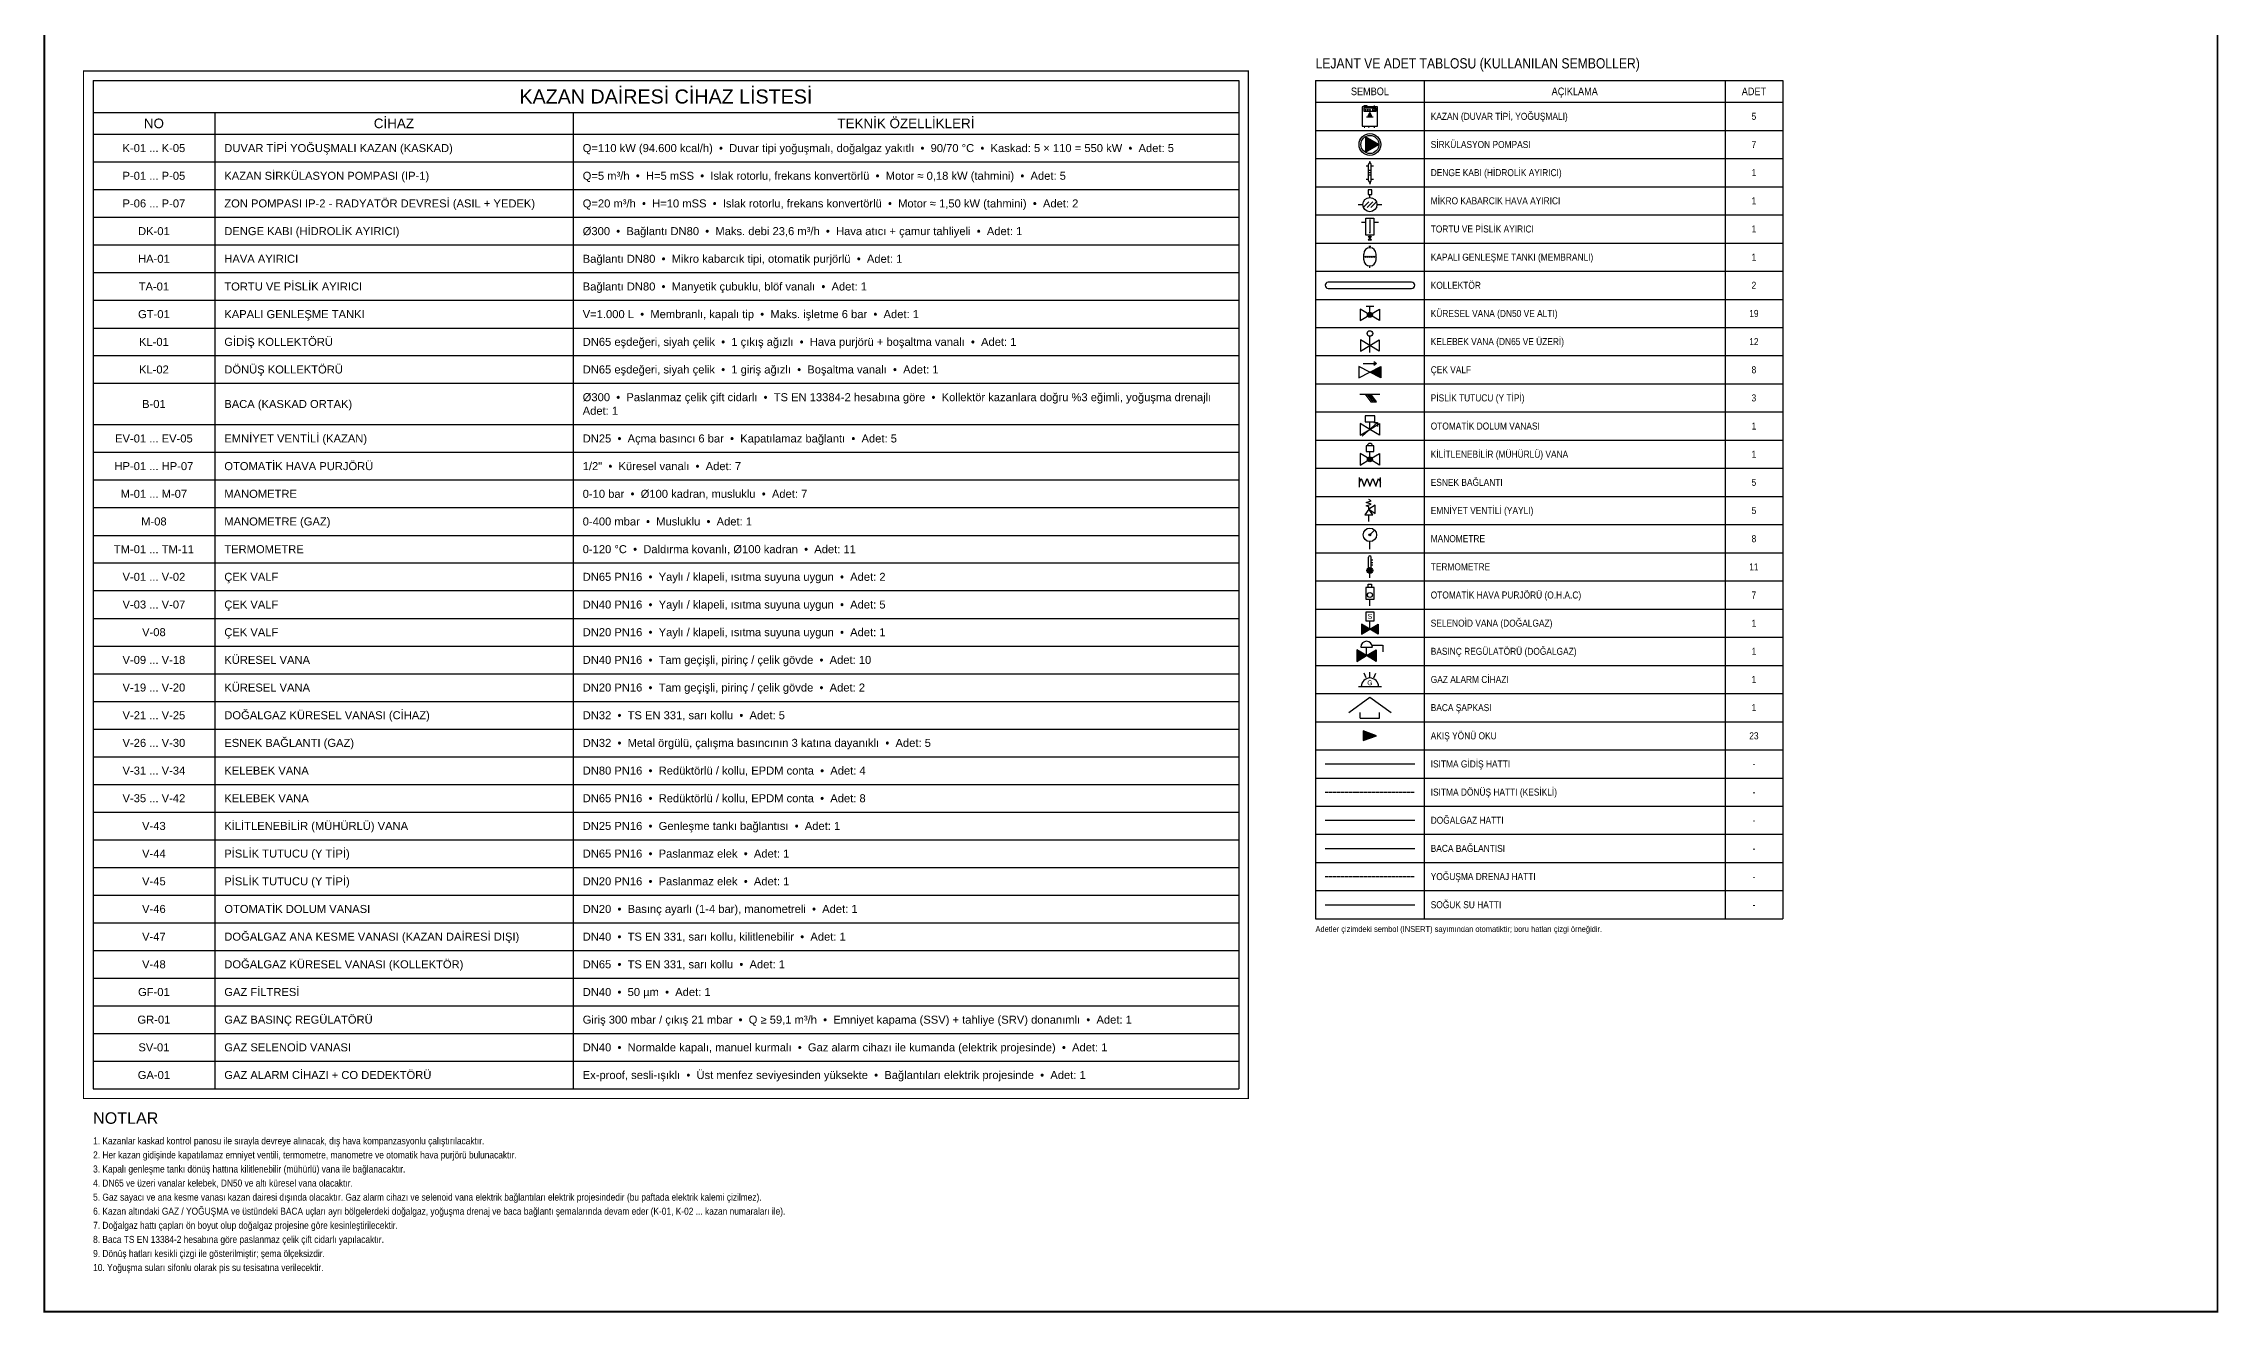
# Model space of a CAD drawing. Header units: centimetres. Extents: x -1098 to 2301, y -2705 to 792.
# Drawn here: x -1098 to 2301, y -2705 to -722 of the extents above; entities that cross this region are included whole.
import ezdxf
from ezdxf.enums import TextEntityAlignment as Align

# ---------------------------------------------------------------- set-up
doc = ezdxf.new("R2010")
doc.units = ezdxf.units.CM
doc.header["$LTSCALE"] = 8
doc.linetypes.add('DASHED', pattern=[1.524, 1.27, -0.254])
for name, color, linetype in [('ROTAS-DOGALGAZ-BORU', 2, 'Continuous'), ('ROTAS-HESAP-BASLIK', 2, 'Continuous'), ('ROTAS-HESAP-CERCEVE', 4, 'Continuous'), ('ROTAS-HESAP-CIZGI', 1, 'Continuous'), ('ROTAS-HESAP-YAZI', 7, 'Continuous'), ('ROTAS-ISITMA-BACA', 8, 'Continuous'), ('ROTAS-ISITMA-BASLIK', 5, 'Continuous'), ('ROTAS-ISITMA-DONUS', 30, 'DASHED'), ('ROTAS-ISITMA-GIDIS', 10, 'Continuous'), ('ROTAS-ISITMA-YAZI', 7, 'Continuous'), ('ROTAS-ISITMA-YOGUSMA', 6, 'DASHED'), ('ROTAS-LEJANT', 7, 'Continuous'), ('ROTAS-LEJANT-YAZI', 7, 'Continuous'), ('ROTAS-PAFTA', 7, 'Continuous'), ('ROTAS-SIHHI-SOGUK-SU', 5, 'Continuous')]:
    doc.layers.add(name, color=color, linetype=linetype)
doc.styles.add('ROTAS', font='arial.ttf')

# ---------------------------------------------------------------- blocks, each defined once
blk = doc.blocks.new('ROTAS-KAZAN-DUVAR')
for p, q in [((40, 88), (100, 88)), ((106, 188), (114, 188)), ((16, -8), (24, -8)), ((56, -8), (64, -8)), ((106, -8), (114, -8))]:
    blk.add_line(p, q)
for points in [[(0, 0), (140, 0), (140, 180), (0, 180)], [(14, 138), (126, 138), (126, 166), (14, 166)], [(52, 92), (88, 92), (70, 128)], [(62, 96), (78, 96), (70, 114)], [(95, 146), (118, 146), (118, 158), (95, 158)]]:
    blk.add_lwpolyline(points, close=True)
blk.add_lwpolyline([(18, 180), (18, 192), (42, 192), (42, 180)])
for centre in [(30, 152), (50, 152), (70, 152)]:
    blk.add_circle(centre, 4)
blk = doc.blocks.new('ROTAS-POMPA')
blk.add_hatch(color=7).paths.add_polyline_path([(10.35, 0), (-4.95, 8.85), (-4.95, -8.85)])
blk.add_lwpolyline([(10.35, 0), (-4.95, 8.85), (-4.95, -8.85)], close=True)
for radius in [12.45, 10.35]:
    blk.add_circle((0, 0), radius)
blk = doc.blocks.new('ROTAS-DENGE-KABI')
for p, q in [((0, 0), (27.5, 0)), ((27.5, -168), (27.5, 15)), ((42.5, 30), (42.5, 36)), ((57.5, -168), (57.5, 15)), ((57.5, 0), (85, 0)), ((0, -153), (27.5, -153)), ((31.5, -50), (53.5, -50)), ((31.5, -76.5), (53.5, -76.5)), ((31.5, -103), (53.5, -103)), ((42.5, -183), (42.5, -189)), ((57.5, -153), (85, -153))]:
    blk.add_line(p, q)
for points in [[(38.5, 36), (46.5, 36), (46.5, 46), (38.5, 46)], [(36.5, -189), (48.5, -189), (42.5, -195)], [(36.5, -201), (48.5, -201), (42.5, -195)]]:
    blk.add_lwpolyline(points, close=True)
for centre, start, end in [((42.5, 15), 0, 180), ((42.5, -168), 180, 360)]:
    blk.add_arc(centre, 15, start, end)
blk = doc.blocks.new('ROTAS-HAVA-AYIRICI')
for p, q in [((0, 0), (10, 0)), ((11, -6), (23, 6)), ((19, -6), (31, 6)), ((25, 15), (25, 21)), ((27, -6), (39, 6)), ((40, 0), (50, 0))]:
    blk.add_line(p, q)
blk.add_lwpolyline([(21, 21), (29, 21), (29, 31), (21, 31)], close=True)
blk.add_circle((25, 0), 15)
blk = doc.blocks.new('ROTAS-TORTU-AYIRICI')
for p, q in [((0, 0), (13, 0)), ((25, 8), (25, -30)), ((37, 0), (50, 0)), ((23, -30), (27, -30)), ((25, -38), (25, -42))]:
    blk.add_line(p, q)
for points in [[(13, 12), (37, 12), (37, -38), (13, -38)], [(20, -42), (30, -42), (25, -47)], [(20, -52), (30, -52), (25, -47)]]:
    blk.add_lwpolyline(points, close=True)
blk = doc.blocks.new('ROTAS-GENLESME-TANKI')
for p, q in [((-4, 84), (4, 84)), ((0, 78), (0, 84)), ((-24, 32), (-24, 54)), ((0, 0), (0, 8)), ((24, 32), (24, 54))]:
    blk.add_line(p, q)
blk.add_lwpolyline([(-24, 40), (-20, 46), (-16, 40), (-12, 46), (-8, 40), (-4, 46), (0, 40), (4, 46), (8, 40), (12, 46), (16, 40), (20, 46), (24, 40)])
for centre, start, end in [((0, 54), 0, 180), ((0, 32), 180, 360)]:
    blk.add_arc(centre, 24, start, end)
blk = doc.blocks.new('ROTAS-KOLLEKTOR-245')
blk.add_lwpolyline([(0, -9), (245, -9, 1), (245, 9), (0, 9, 1)], format="xyb", close=True)
blk = doc.blocks.new('ROTAS-KURESEL-VANA')
blk.add_hatch(color=7).paths.add_polyline_path([(2.6, 0), (2.5, 0.8), (2.1, 1.5), (1.5, 2.1), (0.8, 2.5), (0, 2.6), (-0.8, 2.5), (-1.5, 2.1), (-2.1, 1.5), (-2.5, 0.8), (-2.6, 0), (-2.5, -0.8), (-2.1, -1.5), (-1.5, -2.1), (-0.8, -2.5), (0, -2.6), (0.8, -2.5), (1.5, -2.1), (2.1, -1.5), (2.5, -0.8)])
for p, q in [((-4, 9), (4, 9)), ((0, 2.6), (0, 9))]:
    blk.add_line(p, q)
for points in [[(-10, 6), (-10, -6), (0, 0)], [(10, 6), (10, -6), (0, 0)]]:
    blk.add_lwpolyline(points, close=True)
blk.add_circle((0, 0), 2.6)
blk = doc.blocks.new('ROTAS-KELEBEK-VANA')
for p, q in [((0, 7.5), (0, 10)), ((0, -7.5), (0, 7.5))]:
    blk.add_line(p, q)
for points in [[(-10, 6), (-10, -6), (0, 0)], [(10, 6), (10, -6), (0, 0)]]:
    blk.add_lwpolyline(points, close=True)
blk.add_circle((0, 13), 3)
blk = doc.blocks.new('ROTAS-CEKVALF')
blk.add_hatch(color=7).paths.add_polyline_path([(11.5, 6), (11.5, -6), (0, 0)])
blk.add_line((-7, 9), (7, 9))
for points in [[(-11.5, 6), (-11.5, -6), (0, 0)], [(11.5, 6), (11.5, -6), (0, 0)]]:
    blk.add_lwpolyline(points, close=True)
blk.add_lwpolyline([(4, 11), (7, 9), (4, 7)])
blk = doc.blocks.new('ROTAS-PISLIK-TUTUCU')
for p, q in [((-10.5, 0), (10.5, 0)), ((-3, 0), (3, -8)), ((-1, 0), (5, -8)), ((1, -8), (7, -8))]:
    blk.add_line(p, q)
blk.add_lwpolyline([(-5, 0), (1, -8), (7, -8), (1, 0)])
blk = doc.blocks.new('ROTAS-OTOMATIK-DOLUM')
blk.add_line((0, 0), (0, 8))
for points in [[(-10, 6), (-10, -6), (0, 0)], [(-5, 8), (5, 8), (5, 14), (-5, 14)], [(10, 6), (10, -6), (0, 0)]]:
    blk.add_lwpolyline(points, close=True)
for points in [[(-8, -7), (8, 7)], [(4, 7), (8, 7), (8, 3)]]:
    blk.add_lwpolyline(points)
blk = doc.blocks.new('ROTAS-KILITLI-VANA')
blk.add_hatch(color=7).paths.add_polyline_path([(2.6, 0), (2.5, 0.8), (2.1, 1.5), (1.5, 2.1), (0.8, 2.5), (0, 2.6), (-0.8, 2.5), (-1.5, 2.1), (-2.1, 1.5), (-2.5, 0.8), (-2.6, 0), (-2.5, -0.8), (-2.1, -1.5), (-1.5, -2.1), (-0.8, -2.5), (0, -2.6), (0.8, -2.5), (1.5, -2.1), (2.1, -1.5), (2.5, -0.8)])
blk.add_line((0, 2.6), (0, 8))
for points in [[(-10, 6), (-10, -6), (0, 0)], [(-4, 8), (4, 8), (4, 14), (-4, 14)], [(10, 6), (10, -6), (0, 0)]]:
    blk.add_lwpolyline(points, close=True)
blk.add_circle((0, 0), 2.6)
blk.add_arc((0, 14), 2.6, 0, 180)
blk = doc.blocks.new('ROTAS-ESNEK-BAGLANTI')
for p, q in [((-11, -5), (-11, 5)), ((11, -5), (11, 5))]:
    blk.add_line(p, q)
blk.add_lwpolyline([(-11, 0), (-9, 4), (-6, -4), (-3, 4), (0, -4), (3, 4), (6, -4), (9, 4), (11, 0)])
blk = doc.blocks.new('ROTAS-EMNIYET-VENTILI')
blk.add_line((0, 0), (0, 8))
blk.add_lwpolyline([(0, 15), (0, 18), (-3, 19.5), (3, 21.5), (-3, 23.5), (3, 25.5), (0, 27)])
for points in [[(-5, 8), (5, 8), (0, 15)], [(0, 15), (8, 10), (8, 20)]]:
    blk.add_lwpolyline(points, close=True)
blk = doc.blocks.new('ROTAS-MANOMETRE')
blk.add_hatch(color=7).paths.add_polyline_path([(1, 15), (0.8, 15.6), (0.3, 16), (-0.3, 16), (-0.8, 15.6), (-1, 15), (-0.8, 14.4), (-0.3, 14), (0.3, 14), (0.8, 14.4)])
for p, q in [((0, 15), (4.5, 19.5)), ((0, 0), (0, 8))]:
    blk.add_line(p, q)
for radius in [7, 1]:
    blk.add_circle((0, 15), radius)
blk = doc.blocks.new('ROTAS-TERMOMETRE')
blk.add_hatch(color=7).paths.add_polyline_path([(3.5, 8.5), (3.3, 9.6), (2.8, 10.6), (2.1, 11.3), (1.1, 11.8), (0, 12), (-1.1, 11.8), (-2.1, 11.3), (-2.8, 10.6), (-3.3, 9.6), (-3.5, 8.5), (-3.3, 7.4), (-2.8, 6.4), (-2.1, 5.7), (-1.1, 5.2), (0, 5), (1.1, 5.2), (2.1, 5.7), (2.8, 6.4), (3.3, 7.4)])
for p, q in [((-1.6, 11.6), (-1.6, 24)), ((0, 0), (0, 5)), ((1.6, 11.6), (1.6, 24)), ((1.6, 21), (3.6, 21)), ((1.6, 18), (3.6, 18)), ((1.6, 15), (3.6, 15))]:
    blk.add_line(p, q)
blk.add_circle((0, 8.5), 3.5)
blk.add_arc((0, 24), 1.6, 0, 180)
blk = doc.blocks.new('ROTAS-OHAC')
blk.add_line((0, 0), (0, 8))
blk.add_lwpolyline([(-2, 22), (-2, 26), (2, 26), (2, 22)])
blk.add_lwpolyline([(-5, 8), (5, 8), (5, 22), (-5, 22)], close=True)
blk.add_circle((0, 13), 3)
blk = doc.blocks.new('ROTAS-SELENOID')
for points in [[(-10, 6), (-10, -6), (0, 0)], [(10, 6), (10, -6), (0, 0)]]:
    blk.add_hatch(color=7).paths.add_polyline_path(points)
blk.add_line((0, 0), (0, 10))
for points in [[(-10, 6), (-10, -6), (0, 0)], [(-5, 10), (5, 10), (5, 20), (-5, 20)], [(10, 6), (10, -6), (0, 0)]]:
    blk.add_lwpolyline(points, close=True)
at = {"style": 'ROTAS'}
blk.add_text('S', height=6, dxfattribs=at).set_placement((0, 15), align=Align.MIDDLE_CENTER)
blk = doc.blocks.new('ROTAS-REGULATOR')
for points in [[(-10, 6), (-10, -6), (0, 0)], [(10, 6), (10, -6), (0, 0)]]:
    blk.add_hatch(color=7).paths.add_polyline_path(points)
for p, q in [((-6, 9), (6, 9)), ((0, 0), (0, 9))]:
    blk.add_line(p, q)
for points in [[(-10, 6), (-10, -6), (0, 0)], [(10, 6), (10, -6), (0, 0)]]:
    blk.add_lwpolyline(points, close=True)
at = {"linetype": 'DASHED', "ltscale": 0.15}
blk.add_lwpolyline([(6, 11), (17, 11), (17, 4)], dxfattribs=at)
blk.add_arc((0, 9), 6, 0, 180)
blk = doc.blocks.new('ROTAS-GAZ-ALARM')
for p, q in [((-12, 0), (12, 0)), ((-4, 9), (-6, 14)), ((0, 9), (0, 15)), ((4, 9), (6, 14))]:
    blk.add_line(p, q)
blk.add_arc((0, 0), 9, 0, 180)
at = {"style": 'ROTAS'}
blk.add_text('G', height=5, dxfattribs=at).set_placement((0, 4), align=Align.MIDDLE_CENTER)
blk = doc.blocks.new('ROTAS-BACA-SAPKA')
for p, q in [((-10, 0), (-10, 6)), ((-10, 0), (10, 0)), ((10, 0), (10, 6))]:
    blk.add_line(p, q)
blk.add_lwpolyline([(-22, 6), (0, 22), (22, 6)])
blk = doc.blocks.new('ROTAS-OK')
blk.add_hatch(color=7).paths.add_polyline_path([(0, 0), (-14, 5), (-14, -5)])
blk.add_lwpolyline([(0, 0), (-14, 5), (-14, -5)], close=True)

msp = doc.modelspace()

# ---------------------------------------------------------------- linework, layer by layer
at = {"layer": 'ROTAS-DOGALGAZ-BORU', "ltscale": 0.5}
msp.add_line((905, -1936), (1045, -1936), dxfattribs=at)
at = {"layer": 'ROTAS-HESAP-CERCEVE', "const_width": 2}
msp.add_lwpolyline([(-1035, -2370.8), (785, -2370.8), (785, -765), (-1035, -765)], close=True, dxfattribs=at)
at = {"layer": 'ROTAS-HESAP-CIZGI'}
for p, q in [((-1020, -780), (770, -780)), ((-1020, -780), (-1020, -2355.8)), ((770, -780), (770, -2355.8)), ((-1020, -830), (770, -830)), ((-830, -830), (-830, -2355.8)), ((-270, -830), (-270, -2355.8)), ((-1020, -864), (770, -864)), ((-1020, -907.2), (770, -907.2)), ((-1020, -950.5), (770, -950.5)), ((-1020, -993.8), (770, -993.8)), ((-1020, -1037), (770, -1037)), ((-1020, -1080.2), (770, -1080.2)), ((-1020, -1123.5), (770, -1123.5)), ((-1020, -1166.8), (770, -1166.8)), ((-1020, -1210), (770, -1210)), ((-1020, -1253.2), (770, -1253.2)), ((-1020, -1317.8), (770, -1317.8)), ((-1020, -1361), (770, -1361)), ((-1020, -1404.2), (770, -1404.2)), ((-1020, -1447.5), (770, -1447.5)), ((-1020, -1490.8), (770, -1490.8)), ((-1020, -1534), (770, -1534)), ((-1020, -1577.2), (770, -1577.2)), ((-1020, -1620.5), (770, -1620.5)), ((-1020, -1663.8), (770, -1663.8)), ((-1020, -1707), (770, -1707)), ((-1020, -1750.2), (770, -1750.2)), ((-1020, -1793.5), (770, -1793.5)), ((-1020, -1836.8), (770, -1836.8)), ((-1020, -1880), (770, -1880)), ((-1020, -1923.2), (770, -1923.2)), ((-1020, -1966.5), (770, -1966.5)), ((-1020, -2009.8), (770, -2009.8)), ((-1020, -2053), (770, -2053)), ((-1020, -2096.2), (770, -2096.2)), ((-1020, -2139.5), (770, -2139.5)), ((-1020, -2182.8), (770, -2182.8)), ((-1020, -2226), (770, -2226)), ((-1020, -2269.2), (770, -2269.2)), ((-1020, -2312.5), (770, -2312.5)), ((-1020, -2355.8), (770, -2355.8))]:
    msp.add_line(p, q, dxfattribs=at)
at = {"layer": 'ROTAS-ISITMA-BACA', "ltscale": 0.5}
msp.add_line((905, -1980), (1045, -1980), dxfattribs=at)
at = {"layer": 'ROTAS-ISITMA-DONUS', "ltscale": 0.5}
msp.add_line((905, -1892), (1045, -1892), dxfattribs=at)
at = {"layer": 'ROTAS-ISITMA-GIDIS', "ltscale": 0.5}
msp.add_line((905, -1848), (1045, -1848), dxfattribs=at)
at = {"layer": 'ROTAS-ISITMA-YOGUSMA', "ltscale": 0.5}
msp.add_line((905, -2024), (1045, -2024), dxfattribs=at)
at = {"layer": 'ROTAS-LEJANT'}
for p, q in [((890, -780), (1620, -780)), ((890, -780), (890, -2090)), ((1060, -780), (1060, -2090)), ((1530, -780), (1530, -2090)), ((1620, -780), (1620, -2090)), ((890, -814), (1620, -814)), ((890, -858), (1620, -858)), ((890, -902), (1620, -902)), ((890, -946), (1620, -946)), ((890, -990), (1620, -990)), ((890, -1034), (1620, -1034)), ((890, -1078), (1620, -1078)), ((890, -1122), (1620, -1122)), ((890, -1166), (1620, -1166)), ((890, -1210), (1620, -1210)), ((890, -1254), (1620, -1254)), ((890, -1298), (1620, -1298)), ((890, -1342), (1620, -1342)), ((890, -1386), (1620, -1386)), ((890, -1430), (1620, -1430)), ((890, -1474), (1620, -1474)), ((890, -1518), (1620, -1518)), ((890, -1562), (1620, -1562)), ((890, -1606), (1620, -1606)), ((890, -1650), (1620, -1650)), ((890, -1694), (1620, -1694)), ((890, -1738), (1620, -1738)), ((890, -1782), (1620, -1782)), ((890, -1826), (1620, -1826)), ((890, -1870), (1620, -1870)), ((890, -1914), (1620, -1914)), ((890, -1958), (1620, -1958)), ((890, -2002), (1620, -2002)), ((890, -2046), (1620, -2046)), ((890, -2090), (1620, -2090))]:
    msp.add_line(p, q, dxfattribs=at)
at = {"layer": 'ROTAS-PAFTA', "const_width": 3}
msp.add_lwpolyline([(-1096, -2703.8), (2299.4, -2703.8), (2299.4, 790), (-1096, 790)], close=True, dxfattribs=at)
at = {"layer": 'ROTAS-SIHHI-SOGUK-SU', "ltscale": 0.5}
msp.add_line((905, -2068), (1045, -2068), dxfattribs=at)

# ---------------------------------------------------------------- block references
at = {"layer": 'ROTAS-LEJANT'}
for name, p, xscale, yscale in [('ROTAS-KAZAN-DUVAR', (963.1, -851.6), 0.17, 0.17), ('ROTAS-POMPA', (975, -880), 1.3654618473895583, 1.3654618473895583), ('ROTAS-DENGE-KABI', (969.1, -913.3), 0.13765182186234817, 0.13765182186234817), ('ROTAS-HAVA-AYIRICI', (956.5, -973.9), 0.7391304347826086, 0.7391304347826086), ('ROTAS-TORTU-AYIRICI', (961.7, -1001.4), 0.53125, 0.53125), ('ROTAS-GENLESME-TANKI', (975, -1073), 0.40476190476190477, 0.40476190476190477), ('ROTAS-KOLLEKTOR-245', (909.8, -1100), 0.532319391634981, 0.532319391634981), ('ROTAS-KURESEL-VANA', (975, -1146.2), 1.5, 1.5), ('ROTAS-KELEBEK-VANA', (975, -1194.1), 1.446808510638298, 1.446808510638298), ('ROTAS-CEKVALF', (975, -1235.8), 1.5, 1.5), ('ROTAS-PISLIK-TUTUCU', (975, -1270), 1.5, 1.5), ('ROTAS-OTOMATIK-DOLUM', (975, -1325.2), 1.5, 1.5), ('ROTAS-KILITLI-VANA', (975, -1372), 1.5, 1.5), ('ROTAS-ESNEK-BAGLANTI', (975, -1408), 1.5, 1.5), ('ROTAS-EMNIYET-VENTILI', (973.1, -1469), 1.2592592592592593, 1.2592592592592593), ('ROTAS-MANOMETRE', (975, -1512.5), 1.5, 1.5), ('ROTAS-TERMOMETRE', (974.9, -1557), 1.328125, 1.328125), ('ROTAS-OHAC', (975, -1601), 1.3076923076923077, 1.3076923076923077), ('ROTAS-SELENOID', (975, -1637.2), 1.3076923076923077, 1.3076923076923077), ('ROTAS-REGULATOR', (969.8, -1678.8), 1.5, 1.5), ('ROTAS-GAZ-ALARM', (975, -1727.2), 1.5, 1.5), ('ROTAS-BACA-SAPKA', (975, -1776.5), 1.5, 1.5), ('ROTAS-OK', (985.5, -1804), 1.5, 1.5)]:
    msp.add_blockref(name, p, dxfattribs=dict(at, xscale=xscale, yscale=yscale))

# ---------------------------------------------------------------- texts
at = {"layer": 'ROTAS-HESAP-BASLIK', "style": 'ROTAS'}
for s, height, p in [('KAZAN DAİRESİ CİHAZ LİSTESİ', 22, (-125, -805)), ('NO', 15, (-925, -847)), ('CİHAZ', 15, (-550, -847)), ('TEKNİK ÖZELLİKLERİ', 15, (250, -847))]:
    msp.add_text(s, height=height, dxfattribs=at).set_placement(p, align=Align.MIDDLE_CENTER)
at = {"layer": 'ROTAS-HESAP-YAZI', "style": 'ROTAS'}
for s, p in [('K-01 ... K-05', (-925, -885.6)), ('P-01 ... P-05', (-925, -928.9)), ('P-06 ... P-07', (-925, -972.1)), ('DK-01', (-925, -1015.4)), ('HA-01', (-925, -1058.6)), ('TA-01', (-925, -1101.9)), ('GT-01', (-925, -1145.1)), ('KL-01', (-925, -1188.4)), ('KL-02', (-925, -1231.6)), ('B-01', (-925, -1285.5)), ('EV-01 ... EV-05', (-925, -1339.4)), ('HP-01 ... HP-07', (-925, -1382.6)), ('M-01 ... M-07', (-925, -1425.9)), ('M-08', (-925, -1469.1)), ('TM-01 ... TM-11', (-925, -1512.4)), ('V-01 ... V-02', (-925, -1555.6)), ('V-03 ... V-07', (-925, -1598.9)), ('V-08', (-925, -1642.1)), ('V-09 ... V-18', (-925, -1685.4)), ('V-19 ... V-20', (-925, -1728.6)), ('V-21 ... V-25', (-925, -1771.9)), ('V-26 ... V-30', (-925, -1815.1)), ('V-31 ... V-34', (-925, -1858.4)), ('V-35 ... V-42', (-925, -1901.6)), ('V-43', (-925, -1944.9)), ('V-44', (-925, -1988.1)), ('V-45', (-925, -2031.4)), ('V-46', (-925, -2074.6)), ('V-47', (-925, -2117.9)), ('V-48', (-925, -2161.1)), ('GF-01', (-925, -2204.4)), ('GR-01', (-925, -2247.6)), ('SV-01', (-925, -2290.9)), ('GA-01', (-925, -2334.1))]:
    msp.add_text(s, height=12.5, dxfattribs=at).set_placement(p, align=Align.MIDDLE_CENTER)
for s, p in [('DUVAR TİPİ YOĞUŞMALI KAZAN (KASKAD)', (-815, -885.6)), ('Q=110 kW (94.600 kcal/h)  •  Duvar tipi yoğuşmalı, doğalgaz yakıtlı  •  90/70 °C  •  Kaskad: 5 × 110 = 550 kW  •  Adet: 5', (-255, -885.6)), ('KAZAN SİRKÜLASYON POMPASI (IP-1)', (-815, -928.9)), ('Q=5 m³/h  •  H=5 mSS  •  Islak rotorlu, frekans konvertörlü  •  Motor ≈ 0,18 kW (tahmini)  •  Adet: 5', (-255, -928.9)), ('ZON POMPASI IP-2 - RADYATÖR DEVRESİ (ASIL + YEDEK)', (-815, -972.1)), ('Q=20 m³/h  •  H=10 mSS  •  Islak rotorlu, frekans konvertörlü  •  Motor ≈ 1,50 kW (tahmini)  •  Adet: 2', (-255, -972.1)), ('DENGE KABI (HİDROLİK AYIRICI)', (-815, -1015.4)), ('Ø300  •  Bağlantı DN80  •  Maks. debi 23,6 m³/h  •  Hava atıcı + çamur tahliyeli  •  Adet: 1', (-255, -1015.4)), ('HAVA AYIRICI', (-815, -1058.6)), ('Bağlantı DN80  •  Mikro kabarcık tipi, otomatik purjörlü  •  Adet: 1', (-255, -1058.6)), ('TORTU VE PİSLİK AYIRICI', (-815, -1101.9)), ('Bağlantı DN80  •  Manyetik çubuklu, blöf vanalı  •  Adet: 1', (-255, -1101.9)), ('KAPALI GENLEŞME TANKI', (-815, -1145.1)), ('V=1.000 L  •  Membranlı, kapalı tip  •  Maks. işletme 6 bar  •  Adet: 1', (-255, -1145.1)), ('GİDİŞ KOLLEKTÖRÜ', (-815, -1188.4)), ('DN65 eşdeğeri, siyah çelik  •  1 çıkış ağızlı  •  Hava purjörü + boşaltma vanalı  •  Adet: 1', (-255, -1188.4)), ('DÖNÜŞ KOLLEKTÖRÜ', (-815, -1231.6)), ('DN65 eşdeğeri, siyah çelik  •  1 giriş ağızlı  •  Boşaltma vanalı  •  Adet: 1', (-255, -1231.6)), ('BACA (KASKAD ORTAK)', (-815, -1285.5)), ('Adet: 1', (-255, -1296.1)), ('Ø300  •  Paslanmaz çelik çift cidarlı  •  TS EN 13384-2 hesabına göre  •  Kollektör kazanlara doğru %3 eğimli, yoğuşma drenajlı', (-255, -1274.9)), ('EMNİYET VENTİLİ (KAZAN)', (-815, -1339.4)), ('DN25  •  Açma basıncı 6 bar  •  Kapatılamaz bağlantı  •  Adet: 5', (-255, -1339.4)), ('OTOMATİK HAVA PURJÖRÜ', (-815, -1382.6)), ('1/2"  •  Küresel vanalı  •  Adet: 7', (-255, -1382.6)), ('MANOMETRE', (-815, -1425.9)), ('0-10 bar  •  Ø100 kadran, musluklu  •  Adet: 7', (-255, -1425.9)), ('MANOMETRE (GAZ)', (-815, -1469.1)), ('0-400 mbar  •  Musluklu  •  Adet: 1', (-255, -1469.1)), ('TERMOMETRE', (-815, -1512.4)), ('0-120 °C  •  Daldırma kovanlı, Ø100 kadran  •  Adet: 11', (-255, -1512.4)), ('ÇEK VALF', (-815, -1555.6)), ('DN65 PN16  •  Yaylı / klapeli, ısıtma suyuna uygun  •  Adet: 2', (-255, -1555.6)), ('ÇEK VALF', (-815, -1598.9)), ('DN40 PN16  •  Yaylı / klapeli, ısıtma suyuna uygun  •  Adet: 5', (-255, -1598.9)), ('ÇEK VALF', (-815, -1642.1)), ('DN20 PN16  •  Yaylı / klapeli, ısıtma suyuna uygun  •  Adet: 1', (-255, -1642.1)), ('KÜRESEL VANA', (-815, -1685.4)), ('DN40 PN16  •  Tam geçişli, pirinç / çelik gövde  •  Adet: 10', (-255, -1685.4)), ('KÜRESEL VANA', (-815, -1728.6)), ('DN20 PN16  •  Tam geçişli, pirinç / çelik gövde  •  Adet: 2', (-255, -1728.6)), ('DOĞALGAZ KÜRESEL VANASI (CİHAZ)', (-815, -1771.9)), ('DN32  •  TS EN 331, sarı kollu  •  Adet: 5', (-255, -1771.9)), ('ESNEK BAĞLANTI (GAZ)', (-815, -1815.1)), ('DN32  •  Metal örgülü, çalışma basıncının 3 katına dayanıklı  •  Adet: 5', (-255, -1815.1)), ('KELEBEK VANA', (-815, -1858.4)), ('DN80 PN16  •  Redüktörlü / kollu, EPDM conta  •  Adet: 4', (-255, -1858.4)), ('KELEBEK VANA', (-815, -1901.6)), ('DN65 PN16  •  Redüktörlü / kollu, EPDM conta  •  Adet: 8', (-255, -1901.6)), ('KİLİTLENEBİLİR (MÜHÜRLÜ) VANA', (-815, -1944.9)), ('DN25 PN16  •  Genleşme tankı bağlantısı  •  Adet: 1', (-255, -1944.9)), ('PİSLİK TUTUCU (Y TİPİ)', (-815, -1988.1)), ('DN65 PN16  •  Paslanmaz elek  •  Adet: 1', (-255, -1988.1)), ('PİSLİK TUTUCU (Y TİPİ)', (-815, -2031.4)), ('DN20 PN16  •  Paslanmaz elek  •  Adet: 1', (-255, -2031.4)), ('OTOMATİK DOLUM VANASI', (-815, -2074.6)), ('DN20  •  Basınç ayarlı (1-4 bar), manometreli  •  Adet: 1', (-255, -2074.6)), ('DOĞALGAZ ANA KESME VANASI (KAZAN DAİRESİ DIŞI)', (-815, -2117.9)), ('DN40  •  TS EN 331, sarı kollu, kilitlenebilir  •  Adet: 1', (-255, -2117.9)), ('DOĞALGAZ KÜRESEL VANASI (KOLLEKTÖR)', (-815, -2161.1)), ('DN65  •  TS EN 331, sarı kollu  •  Adet: 1', (-255, -2161.1)), ('GAZ FİLTRESİ', (-815, -2204.4)), ('DN40  •  50 µm  •  Adet: 1', (-255, -2204.4)), ('GAZ BASINÇ REGÜLATÖRÜ', (-815, -2247.6)), ('Giriş 300 mbar / çıkış 21 mbar  •  Q ≥ 59,1 m³/h  •  Emniyet kapama (SSV) + tahliye (SRV) donanımlı  •  Adet: 1', (-255, -2247.6)), ('GAZ SELENOİD VANASI', (-815, -2290.9)), ('DN40  •  Normalde kapalı, manuel kurmalı  •  Gaz alarm cihazı ile kumanda (elektrik projesinde)  •  Adet: 1', (-255, -2290.9)), ('GAZ ALARM CİHAZI + CO DEDEKTÖRÜ', (-815, -2334.1)), ('Ex-proof, sesli-ışıklı  •  Üst menfez seviyesinden yüksekte  •  Bağlantıları elektrik projesinde  •  Adet: 1', (-255, -2334.1))]:
    msp.add_text(s, height=12.5, dxfattribs=at).set_placement(p, align=Align.MIDDLE_LEFT)
at = {"layer": 'ROTAS-ISITMA-BASLIK', "style": 'ROTAS'}
msp.add_text('NOTLAR', height=18, dxfattribs=at).set_placement((-1020, -2415.8), align=Align.BOTTOM_LEFT)
at = {"layer": 'ROTAS-ISITMA-YAZI', "style": 'ROTAS', "width": 0.85}
for s, p in [('1. Kazanlar kaskad kontrol panosu ile sırayla devreye alınacak, dış hava kompanzasyonlu çalıştırılacaktır.', (-1020, -2445.8)), ('3. Kapalı genleşme tankı dönüş hattına kilitlenebilir (mühürlü) vana ile bağlanacaktır.', (-1020, -2489.8)), ('2. Her kazan gidişinde kapatılamaz emniyet ventili, termometre, manometre ve otomatik hava purjörü bulunacaktır.', (-1020, -2467.8)), ('4. DN65 ve üzeri vanalar kelebek, DN50 ve altı küresel vana olacaktır.', (-1020, -2511.8)), ('5. Gaz sayacı ve ana kesme vanası kazan dairesi dışında olacaktır. Gaz alarm cihazı ve selenoid vana elektrik bağlantıları elektrik projesindedir (bu paftada elektrik kalemi çizilmez).', (-1020, -2533.8)), ('6. Kazan altındaki GAZ / YOĞUŞMA ve üstündeki BACA uçları ayrı bölgelerdeki doğalgaz, yoğuşma drenaj ve baca bağlantı şemalarında devam eder (K-01, K-02 ... kazan numaraları ile).', (-1020, -2555.8)), ('7. Doğalgaz hattı çapları ön boyut olup doğalgaz projesine göre kesinleştirilecektir.', (-1020, -2577.8)), ('8. Baca TS EN 13384-2 hesabına göre paslanmaz çelik çift cidarlı yapılacaktır.', (-1020, -2599.8)), ('9. Dönüş hatları kesikli çizgi ile gösterilmiştir; şema ölçeksizdir.', (-1020, -2621.8)), ('10. Yoğuşma suları sifonlu olarak pis su tesisatına verilecektir.', (-1020, -2643.8))]:
    msp.add_text(s, height=11, dxfattribs=at).set_placement(p, align=Align.BOTTOM_LEFT)
at = {"layer": 'ROTAS-LEJANT-YAZI', "style": 'ROTAS', "width": 0.85}
msp.add_text('LEJANT VE ADET TABLOSU (KULLANILAN SEMBOLLER)', height=16, dxfattribs=at).set_placement((890, -766), align=Align.BOTTOM_LEFT)
for s, height, p in [('SEMBOL', 12, (975, -797)), ('AÇIKLAMA', 12, (1295, -797)), ('ADET', 12, (1575, -797)), ('5', 11, (1575, -836)), ('7', 11, (1575, -880)), ('1', 11, (1575, -924)), ('1', 11, (1575, -968)), ('1', 11, (1575, -1012)), ('1', 11, (1575, -1056)), ('2', 11, (1575, -1100)), ('19', 11, (1575, -1144)), ('12', 11, (1575, -1188)), ('8', 11, (1575, -1232)), ('3', 11, (1575, -1276)), ('1', 11, (1575, -1320)), ('1', 11, (1575, -1364)), ('5', 11, (1575, -1408)), ('5', 11, (1575, -1452)), ('8', 11, (1575, -1496)), ('11', 11, (1575, -1540)), ('7', 11, (1575, -1584)), ('1', 11, (1575, -1628)), ('1', 11, (1575, -1672)), ('1', 11, (1575, -1716)), ('1', 11, (1575, -1760)), ('23', 11, (1575, -1804)), ('-', 11, (1575, -1848)), ('-', 11, (1575, -1892)), ('-', 11, (1575, -1936)), ('-', 11, (1575, -1980)), ('-', 11, (1575, -2024)), ('-', 11, (1575, -2068))]:
    msp.add_text(s, height=height, dxfattribs=at).set_placement(p, align=Align.MIDDLE_CENTER)
for s, height, p in [('KAZAN (DUVAR TİPİ, YOĞUŞMALI)', 11, (1070, -836)), ('SİRKÜLASYON POMPASI', 11, (1070, -880)), ('DENGE KABI (HİDROLİK AYIRICI)', 11, (1070, -924)), ('MİKRO KABARCIK HAVA AYIRICI', 11, (1070, -968)), ('TORTU VE PİSLİK AYIRICI', 11, (1070, -1012)), ('KAPALI GENLEŞME TANKI (MEMBRANLI)', 11, (1070, -1056)), ('KOLLEKTÖR', 11, (1070, -1100)), ('KÜRESEL VANA (DN50 VE ALTI)', 11, (1070, -1144)), ('KELEBEK VANA (DN65 VE ÜZERİ)', 11, (1070, -1188)), ('ÇEK VALF', 11, (1070, -1232)), ('PİSLİK TUTUCU (Y TİPİ)', 11, (1070, -1276)), ('OTOMATİK DOLUM VANASI', 11, (1070, -1320)), ('KİLİTLENEBİLİR (MÜHÜRLÜ) VANA', 11, (1070, -1364)), ('ESNEK BAĞLANTI', 11, (1070, -1408)), ('EMNİYET VENTİLİ (YAYLI)', 11, (1070, -1452)), ('MANOMETRE', 11, (1070, -1496)), ('TERMOMETRE', 11, (1070, -1540)), ('OTOMATİK HAVA PURJÖRÜ (O.H.A.C)', 11, (1070, -1584)), ('SELENOİD VANA (DOĞALGAZ)', 11, (1070, -1628)), ('BASINÇ REGÜLATÖRÜ (DOĞALGAZ)', 11, (1070, -1672)), ('GAZ ALARM CİHAZI', 11, (1070, -1716)), ('BACA ŞAPKASI', 11, (1070, -1760)), ('AKIŞ YÖNÜ OKU', 11, (1070, -1804)), ('ISITMA GİDİŞ HATTI', 11, (1070, -1848)), ('ISITMA DÖNÜŞ HATTI (KESİKLİ)', 11, (1070, -1892)), ('DOĞALGAZ HATTI', 11, (1070, -1936)), ('BACA BAĞLANTISI', 11, (1070, -1980)), ('YOĞUŞMA DRENAJ HATTI', 11, (1070, -2024)), ('SOĞUK SU HATTI', 11, (1070, -2068)), ('Adetler çizimdeki sembol (INSERT) sayımından otomatiktir; boru hatları çizgi örneğidir.', 9, (890, -2106))]:
    msp.add_text(s, height=height, dxfattribs=at).set_placement(p, align=Align.MIDDLE_LEFT)

doc.saveas('drawing.dxf')
